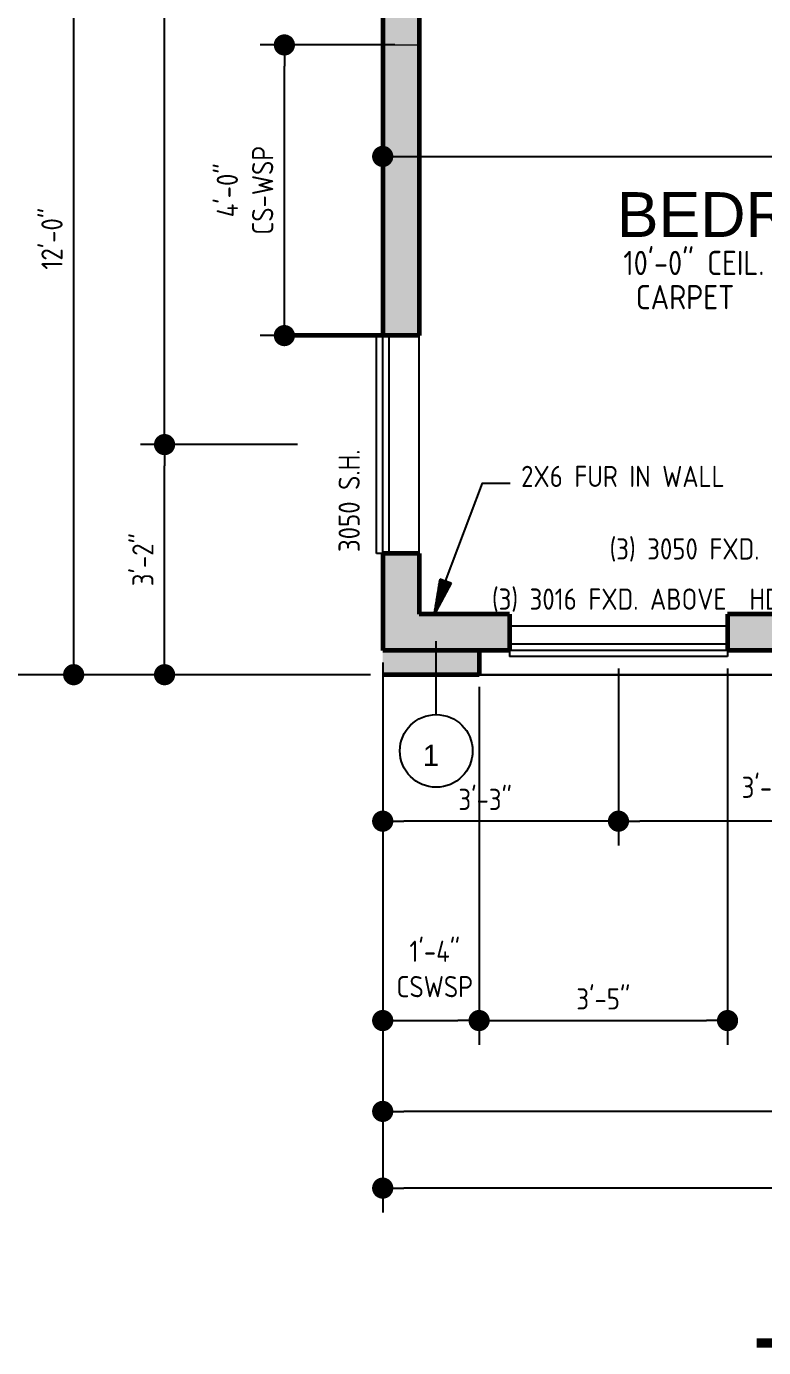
# Model space of a CAD drawing. Header units: feet. Extents: x 57903 to 63568, y -124112 to -112262.
# Drawn here: x 58261.1 to 58382.8, y -113300 to -113081.8 of the extents above; entities that cross this region are included whole.
import ezdxf

# ---------------------------------------------------------------- set-up
doc = ezdxf.new("R2010")
doc.units = ezdxf.units.FT
doc.header["$LTSCALE"] = 30
doc.header["$MEASUREMENT"] = 0
doc.linetypes.add('Solid', pattern=[0])
for name, color, linetype, lineweight in [('DIMS', 137, 'Continuous', 15), ('HATCH', 123, 'Continuous', 0), ('MISC', 3, 'Continuous', 30), ('ROOM LBLS', 253, 'Continuous', 30), ('TEXT LBLS', 81, 'Continuous', 18), ('WALLS', 7, 'Continuous', 60), ('WINDWS LBLS', 121, 'Continuous', 18)]:
    doc.layers.add(name, color=color, linetype=linetype, lineweight=lineweight)
doc.layers.add('TEXT', color=7, linetype='Continuous')
doc.layers.add('WINS', color=121, linetype='Continuous')
doc.styles.add('ARCH', font='ARCHITXT.SHX')
doc.styles.add('SWIS72', font='swissel.ttf', dxfattribs={"height": 4.5})
doc.styles.add('TEXT1', font='ARCHITXT.shx')
doc.dimstyles.new('ARCHITECTURAL', dxfattribs={"dimtxt": 3.5, "dimasz": 3.5, "dimexe": 4, "dimexo": 2, "dimgap": 1.5, "dimtad": 1, "dimdec": 1, "dimzin": 3, "dimdsep": 46, "dimlunit": 4, "dimtxsty": 'ARCH', "dimblk": 'DOT', "dimcen": 0.0625, "dimadec": 0, "dimazin": 0, "dimtfac": 1, "dimtdec": 1, "dimtix": 1, "dimtofl": 0, "dimtmove": 1, "dimatfit": 2, "dimldrblk": 'DOTSMALL', "dimfxl": 1, "dimtolj": 1, "dimtzin": 0, "dimarcsym": 0})

# ---------------------------------------------------------------- blocks, each defined once
blk = doc.blocks.new('_Dot')
at = {"layer": 'DIMS', "color": 0, "lineweight": -2}
blk.add_line((-0.5, 0), (-1, 0), dxfattribs=at)
at = {"layer": 'DIMS', "color": 0, "const_width": 0.5}
blk.add_lwpolyline([(-0.25, 0, 1), (0.25, 0, 1)], format="xyb", close=True, dxfattribs=at)
blk = doc.blocks.new('*D460')
at = {"layer": 'Defpoints', "color": 0, "linetype": 'Solid', "transparency": 16777216}
for p in [(58358.82, -113185.87), (58404.41, -113195.14), (58358.82, -113213.06)]:
    blk.add_point(p, dxfattribs=at)
at = {"layer": 'DIMS', "color": 0, "linetype": 'Solid', "lineweight": -2, "transparency": 16777216}
for p, q in [((58358.82, -113187.87), (58358.82, -113217.06)), ((58404.41, -113197.14), (58404.41, -113217.06)), ((58400.91, -113213.06), (58362.32, -113213.06))]:
    blk.add_line(p, q, dxfattribs=at)
at = {"layer": 'DIMS', "color": 0, "linetype": 'Solid', "lineweight": -2, "transparency": 16777216, "xscale": 3.5, "yscale": 3.5, "zscale": 3.5, "rotation": 180}
blk.add_blockref('_Dot', (58358.82, -113213.06), dxfattribs=at)
at = {"layer": 'DIMS', "color": 0, "linetype": 'Solid', "lineweight": -2, "transparency": 16777216, "xscale": 3.5, "yscale": 3.5, "zscale": 3.5}
blk.add_blockref('_Dot', (58404.41, -113213.06), dxfattribs=at)
at = {"layer": 'DIMS', "color": 0, "linetype": 'Solid', "transparency": 16777216, "insert": (58384.63, -113207.47), "char_height": 3.5, "attachment_point": 5, "style": 'ARCH'}
blk.add_mtext('\\A1;3\'-9{\\H1x;\\S1/2;}"', dxfattribs=at)
blk = doc.blocks.new('_DotSmall')
at = {"layer": 'DIMS', "color": 0, "const_width": 0.5}
blk.add_lwpolyline([(-0.0625, 0, 1), (0.0625, 0, 1)], format="xyb", close=True, dxfattribs=at)
blk = doc.blocks.new('*D461')
at = {"layer": 'Defpoints', "color": 0, "linetype": 'Solid', "transparency": 16777216}
for p in [(58319.91, -113184.87), (58358.82, -113185.87), (58319.91, -113213.06)]:
    blk.add_point(p, dxfattribs=at)
at = {"layer": 'DIMS', "color": 0, "linetype": 'Solid', "lineweight": -2, "transparency": 16777216}
for p, q in [((58319.91, -113186.87), (58319.91, -113217.06)), ((58358.82, -113187.87), (58358.82, -113217.06)), ((58355.32, -113213.06), (58323.41, -113213.06))]:
    blk.add_line(p, q, dxfattribs=at)
at = {"layer": 'DIMS', "color": 0, "linetype": 'Solid', "lineweight": -2, "transparency": 16777216, "xscale": 3.5, "yscale": 3.5, "zscale": 3.5, "rotation": 180}
blk.add_blockref('_Dot', (58319.91, -113213.06), dxfattribs=at)
at = {"layer": 'DIMS', "color": 0, "linetype": 'Solid', "lineweight": -2, "transparency": 16777216, "xscale": 3.5, "yscale": 3.5, "zscale": 3.5}
blk.add_blockref('_Dot', (58358.82, -113213.06), dxfattribs=at)
at = {"layer": 'DIMS', "color": 0, "linetype": 'Solid', "transparency": 16777216, "insert": (58336.82, -113209.47), "char_height": 3.5, "attachment_point": 5, "style": 'ARCH'}
blk.add_mtext('\\A1;3\'-3"', dxfattribs=at)
blk = doc.blocks.new('*D462')
at = {"layer": 'Defpoints', "color": 0, "linetype": 'Solid', "transparency": 16777216}
for p in [(58319.91, -113184.87), (58488.91, -113210.87), (58319.91, -113260.99)]:
    blk.add_point(p, dxfattribs=at)
at = {"layer": 'DIMS', "color": 0, "linetype": 'Solid', "lineweight": -2, "transparency": 16777216}
for p, q in [((58319.91, -113186.87), (58319.91, -113264.99)), ((58488.91, -113212.87), (58488.91, -113264.99)), ((58485.41, -113260.99), (58323.41, -113260.99))]:
    blk.add_line(p, q, dxfattribs=at)
at = {"layer": 'DIMS', "color": 0, "linetype": 'Solid', "lineweight": -2, "transparency": 16777216, "xscale": 3.5, "yscale": 3.5, "zscale": 3.5, "rotation": 180}
blk.add_blockref('_Dot', (58319.91, -113260.99), dxfattribs=at)
at = {"layer": 'DIMS', "color": 0, "linetype": 'Solid', "lineweight": -2, "transparency": 16777216, "xscale": 3.5, "yscale": 3.5, "zscale": 3.5}
blk.add_blockref('_Dot', (58488.91, -113260.99), dxfattribs=at)
at = {"layer": 'DIMS', "color": 0, "linetype": 'Solid', "transparency": 16777216, "insert": (58404.41, -113257.41), "char_height": 3.5, "attachment_point": 5, "style": 'ARCH'}
blk.add_mtext('\\A1;14\'-1"', dxfattribs=at)
blk = doc.blocks.new('*D465')
at = {"layer": 'Defpoints', "color": 0, "linetype": 'Solid', "transparency": 16777216}
for p in [(58787.91, -113148.87), (58319.91, -113188.87), (58319.91, -113273.66)]:
    blk.add_point(p, dxfattribs=at)
at = {"layer": 'DIMS', "color": 0, "linetype": 'Solid', "lineweight": -2, "transparency": 16777216}
for p, q in [((58787.91, -113150.87), (58787.91, -113277.66)), ((58319.91, -113190.87), (58319.91, -113277.66)), ((58784.41, -113273.66), (58323.41, -113273.66))]:
    blk.add_line(p, q, dxfattribs=at)
at = {"layer": 'DIMS', "color": 0, "linetype": 'Solid', "lineweight": -2, "transparency": 16777216, "xscale": 3.5, "yscale": 3.5, "zscale": 3.5, "rotation": 180}
blk.add_blockref('_Dot', (58319.91, -113273.66), dxfattribs=at)
at = {"layer": 'DIMS', "color": 0, "linetype": 'Solid', "lineweight": -2, "transparency": 16777216, "xscale": 3.5, "yscale": 3.5, "zscale": 3.5}
blk.add_blockref('_Dot', (58787.91, -113273.66), dxfattribs=at)
at = {"layer": 'DIMS', "color": 0, "linetype": 'Solid', "transparency": 16777216, "insert": (58553.91, -113270.08), "char_height": 3.5, "attachment_point": 5, "style": 'ARCH'}
blk.add_mtext('\\A1;39\'-0"', dxfattribs=at)
blk = doc.blocks.new('*D564')
at = {"layer": 'Defpoints', "color": 0, "linetype": 'Solid', "transparency": 16777216}
for p in [(58471.91, -113096.87), (58319.91, -113103.69), (58471.91, -113103.28)]:
    blk.add_point(p, dxfattribs=at)
at = {"layer": 'DIMS', "color": 0, "linetype": 'Solid', "lineweight": -2, "transparency": 16777216}
for p, q in [((58319.91, -113101.69), (58319.91, -113099.28)), ((58471.91, -113098.87), (58471.91, -113107.28)), ((58323.41, -113103.28), (58468.41, -113103.28))]:
    blk.add_line(p, q, dxfattribs=at)
at = {"layer": 'DIMS', "color": 0, "linetype": 'Solid', "lineweight": -2, "transparency": 16777216, "xscale": 3.5, "yscale": 3.5, "zscale": 3.5, "rotation": 180}
blk.add_blockref('_Dot', (58319.91, -113103.28), dxfattribs=at)
at = {"layer": 'DIMS', "color": 0, "linetype": 'Solid', "lineweight": -2, "transparency": 16777216, "xscale": 3.5, "yscale": 3.5, "zscale": 3.5}
blk.add_blockref('_Dot', (58471.91, -113103.28), dxfattribs=at)
at = {"layer": 'DIMS', "color": 0, "linetype": 'Solid', "transparency": 16777216, "insert": (58395.91, -113099.7), "char_height": 3.5, "attachment_point": 5, "style": 'ARCH'}
blk.add_mtext('\\A1;12\'-8"', dxfattribs=at)
blk = doc.blocks.new('*D487')
at = {"layer": 'Defpoints', "color": 0, "linetype": 'Solid', "transparency": 16777216}
for p in [(58283.91, -113150.87), (58307.87, -113150.87), (58319.91, -113188.87)]:
    blk.add_point(p, dxfattribs=at)
at = {"layer": 'DIMS', "color": 0, "linetype": 'Solid', "lineweight": -2, "transparency": 16777216}
for p, q in [((58305.87, -113150.87), (58279.91, -113150.87)), ((58283.91, -113185.37), (58283.91, -113154.37)), ((58317.91, -113188.87), (58279.91, -113188.87))]:
    blk.add_line(p, q, dxfattribs=at)
at = {"layer": 'DIMS', "color": 0, "linetype": 'Solid', "lineweight": -2, "transparency": 16777216, "xscale": 3.5, "yscale": 3.5, "zscale": 3.5}
for p, rotation in [((58283.91, -113150.87), 90), ((58283.91, -113188.87), 270)]:
    blk.add_blockref('_Dot', p, dxfattribs=dict(at, rotation=rotation))
at = {"layer": 'DIMS', "color": 0, "linetype": 'Solid', "transparency": 16777216, "insert": (58280.33, -113169.87), "char_height": 3.5, "attachment_point": 5, "rotation": 90, "style": 'ARCH'}
blk.add_mtext('\\A1;3\'-2"', dxfattribs=at)
blk = doc.blocks.new('*D488')
at = {"layer": 'Defpoints', "color": 0, "linetype": 'Solid', "transparency": 16777216}
for p in [(58283.91, -112922.87), (58307.61, -112922.87), (58307.87, -113150.87)]:
    blk.add_point(p, dxfattribs=at)
at = {"layer": 'DIMS', "color": 0, "linetype": 'Solid', "lineweight": -2, "transparency": 16777216}
for p, q in [((58305.61, -112922.87), (58279.91, -112922.87)), ((58283.91, -113147.37), (58283.91, -112926.37)), ((58305.87, -113150.87), (58279.91, -113150.87))]:
    blk.add_line(p, q, dxfattribs=at)
at = {"layer": 'DIMS', "color": 0, "linetype": 'Solid', "lineweight": -2, "transparency": 16777216, "xscale": 3.5, "yscale": 3.5, "zscale": 3.5}
for p, rotation in [((58283.91, -112922.87), 90), ((58283.91, -113150.87), 270)]:
    blk.add_blockref('_Dot', p, dxfattribs=dict(at, rotation=rotation))
at = {"layer": 'DIMS', "color": 0, "linetype": 'Solid', "transparency": 16777216, "insert": (58280.33, -113031.24), "char_height": 3.5, "attachment_point": 5, "rotation": 90, "style": 'ARCH'}
blk.add_mtext('\\A1;19\'-0"', dxfattribs=at)
blk = doc.blocks.new('*D492')
at = {"layer": 'Defpoints', "color": 0, "linetype": 'Solid', "transparency": 16777216}
for p in [(58268.91, -113044.87), (58323.91, -113044.87), (58319.91, -113188.87)]:
    blk.add_point(p, dxfattribs=at)
at = {"layer": 'DIMS', "color": 0, "linetype": 'Solid', "lineweight": -2, "transparency": 16777216}
for p, q in [((58321.91, -113044.87), (58264.91, -113044.87)), ((58268.91, -113185.37), (58268.91, -113048.37)), ((58317.91, -113188.87), (58264.91, -113188.87))]:
    blk.add_line(p, q, dxfattribs=at)
at = {"layer": 'DIMS', "color": 0, "linetype": 'Solid', "lineweight": -2, "transparency": 16777216, "xscale": 3.5, "yscale": 3.5, "zscale": 3.5}
for p, rotation in [((58268.91, -113044.87), 90), ((58268.91, -113188.87), 270)]:
    blk.add_blockref('_Dot', p, dxfattribs=dict(at, rotation=rotation))
at = {"layer": 'DIMS', "color": 0, "linetype": 'Solid', "transparency": 16777216, "insert": (58265.33, -113116.87), "char_height": 3.5, "attachment_point": 5, "rotation": 90, "style": 'ARCH'}
blk.add_mtext('\\A1;12\'-0"', dxfattribs=at)
blk = doc.blocks.new('*D498')
at = {"layer": 'Defpoints', "color": 0, "linetype": 'Solid', "transparency": 16777216}
for p in [(58253.91, -112396.87), (58319.91, -112396.87), (58319.91, -113188.87)]:
    blk.add_point(p, dxfattribs=at)
at = {"layer": 'DIMS', "color": 0, "linetype": 'Solid', "lineweight": -2, "transparency": 16777216}
for p, q in [((58317.91, -112396.87), (58249.91, -112396.87)), ((58253.91, -113185.37), (58253.91, -112400.37)), ((58317.91, -113188.87), (58249.91, -113188.87))]:
    blk.add_line(p, q, dxfattribs=at)
at = {"layer": 'DIMS', "color": 0, "linetype": 'Solid', "lineweight": -2, "transparency": 16777216, "xscale": 3.5, "yscale": 3.5, "zscale": 3.5}
for p, rotation in [((58253.91, -112396.87), 90), ((58253.91, -113188.87), 270)]:
    blk.add_blockref('_Dot', p, dxfattribs=dict(at, rotation=rotation))
at = {"layer": 'DIMS', "color": 0, "linetype": 'Solid', "transparency": 16777216, "insert": (58250.33, -112792.87), "char_height": 3.5, "attachment_point": 5, "rotation": 90, "style": 'ARCH'}
blk.add_mtext('\\A1;66\'-0"', dxfattribs=at)
blk = doc.blocks.new('*D550')
at = {"layer": 'Defpoints', "color": 0, "linetype": 'Solid', "transparency": 16777216}
for p in [(58376.82, -113185.87), (58335.82, -113188.87), (58376.82, -113245.99)]:
    blk.add_point(p, dxfattribs=at)
at = {"layer": 'DIMS', "color": 0, "linetype": 'Solid', "lineweight": -2, "transparency": 16777216}
for p, q in [((58376.82, -113187.87), (58376.82, -113249.99)), ((58335.82, -113190.87), (58335.82, -113249.99)), ((58339.32, -113245.99), (58373.32, -113245.99))]:
    blk.add_line(p, q, dxfattribs=at)
at = {"layer": 'DIMS', "color": 0, "linetype": 'Solid', "lineweight": -2, "transparency": 16777216, "xscale": 3.5, "yscale": 3.5, "zscale": 3.5, "rotation": 180}
blk.add_blockref('_Dot', (58335.82, -113245.99), dxfattribs=at)
at = {"layer": 'DIMS', "color": 0, "linetype": 'Solid', "lineweight": -2, "transparency": 16777216, "xscale": 3.5, "yscale": 3.5, "zscale": 3.5}
blk.add_blockref('_Dot', (58376.82, -113245.99), dxfattribs=at)
at = {"layer": 'DIMS', "color": 0, "linetype": 'Solid', "transparency": 16777216, "insert": (58356.32, -113242.41), "char_height": 3.5, "attachment_point": 5, "style": 'ARCH'}
blk.add_mtext('\\A1;3\'-5"', dxfattribs=at)
blk = doc.blocks.new('*D584')
at = {"layer": 'Defpoints', "color": 0, "linetype": 'Solid', "transparency": 16777216}
for p in [(58319.91, -113188.87), (58335.82, -113188.87), (58335.82, -113245.99)]:
    blk.add_point(p, dxfattribs=at)
at = {"layer": 'DIMS', "color": 0, "linetype": 'Solid', "lineweight": -2, "transparency": 16777216}
for p, q in [((58319.91, -113190.87), (58319.91, -113249.99)), ((58335.82, -113190.87), (58335.82, -113249.99)), ((58323.41, -113245.99), (58332.32, -113245.99))]:
    blk.add_line(p, q, dxfattribs=at)
at = {"layer": 'DIMS', "color": 0, "linetype": 'Solid', "lineweight": -2, "transparency": 16777216, "xscale": 3.5, "yscale": 3.5, "zscale": 3.5, "rotation": 180}
blk.add_blockref('_Dot', (58319.91, -113245.99), dxfattribs=at)
at = {"layer": 'DIMS', "color": 0, "linetype": 'Solid', "lineweight": -2, "transparency": 16777216, "xscale": 3.5, "yscale": 3.5, "zscale": 3.5}
blk.add_blockref('_Dot', (58335.82, -113245.99), dxfattribs=at)
at = {"layer": 'DIMS', "color": 0, "linetype": 'Solid', "transparency": 16777216, "insert": (58328.5, -113237.47), "char_height": 3.5, "attachment_point": 5, "style": 'ARCH'}
blk.add_mtext('\\A1;1\'-4"\\PCSWSP', dxfattribs=at)
blk = doc.blocks.new('*D589')
at = {"layer": 'Defpoints', "color": 0, "linetype": 'Solid', "transparency": 16777216}
for p in [(58303.68, -113084.87), (58323.91, -113084.87), (58325.91, -113132.87)]:
    blk.add_point(p, dxfattribs=at)
at = {"layer": 'DIMS', "color": 0, "linetype": 'Solid', "lineweight": -2, "transparency": 16777216}
for p, q in [((58321.91, -113084.87), (58299.68, -113084.87)), ((58303.68, -113129.37), (58303.68, -113088.37)), ((58323.91, -113132.87), (58299.68, -113132.87))]:
    blk.add_line(p, q, dxfattribs=at)
at = {"layer": 'DIMS', "color": 0, "linetype": 'Solid', "lineweight": -2, "transparency": 16777216, "xscale": 3.5, "yscale": 3.5, "zscale": 3.5}
for p, rotation in [((58303.68, -113084.87), 90), ((58303.68, -113132.87), 270)]:
    blk.add_blockref('_Dot', p, dxfattribs=dict(at, rotation=rotation))
at = {"layer": 'DIMS', "color": 0, "linetype": 'Solid', "transparency": 16777216, "insert": (58297.18, -113108.87), "char_height": 3.5, "attachment_point": 5, "rotation": 90, "style": 'ARCH'}
blk.add_mtext('\\A1;4\'-0"\\PCS-WSP', dxfattribs=at)

msp = doc.modelspace()

# ---------------------------------------------------------------- hatches: boundary and pattern name
at = {"layer": 'HATCH'}
h = msp.add_hatch(color=9, dxfattribs=at)
h.dxf.hatch_style = 1
h.set_gradient(color1=(199, 200, 202), color2=(147, 149, 152), name='INVCYLINDER')
h.paths.add_polyline_path([(58325.91, -112940.87), (58319.91, -112940.87), (58319.91, -113084.87), (58325.91, -113084.87)])
at = {"layer": 'HATCH', "linetype": 'Solid'}
for points in [[(58325.91, -113084.87), (58319.91, -113084.87), (58319.91, -113132.87), (58325.91, -113132.87)], [(58319.91, -113184.87), (58335.82, -113184.87), (58335.82, -113188.87), (58319.91, -113188.87)]]:
    msp.add_hatch(color=256, dxfattribs=at).paths.add_polyline_path(points)
at = {"layer": 'HATCH'}
h = msp.add_hatch(color=9, dxfattribs=at)
h.dxf.hatch_style = 1
h.set_gradient(color1=(199, 200, 202), color2=(147, 149, 152), name='INVCYLINDER')
h.paths.add_polyline_path([(58319.91, -113168.87), (58325.91, -113168.87), (58325.91, -113178.87), (58340.82, -113178.87), (58340.82, -113184.87), (58319.91, -113184.87)])
h.paths.add_polyline_path([(58376.82, -113178.87), (58386.41, -113178.87), (58386.41, -113184.87), (58376.82, -113184.87)])
h.paths.add_polyline_path([(58422.41, -113178.87), (58432, -113178.87), (58432, -113184.87), (58422.41, -113184.87)])
at = {"layer": 'TEXT'}
h = msp.add_hatch(dxfattribs=at)
h.set_pattern_fill('ANSI31', color=256, angle=203.8404, style=0)
h.set_pattern_definition([(291.159625, (57653.094, -113682.56481), (-0.1165723, -0.045120936), [])])
h.paths.add_polyline_path([(58331.23, -113173.76), (58329.33, -113173.12), (58328.35, -113179.12)])

# ---------------------------------------------------------------- linework, layer by layer
at = {"layer": 'HATCH', "linetype": 'Solid'}
msp.add_line((58319.91, -113084.87), (58325.91, -113084.87), dxfattribs=at)
at = {"layer": 'MISC', "linetype": 'Continuous'}
for p in [(58378.82, -113188.87), (58473, -113188.87)]:
    msp.add_line(p, (58335.82, -113188.87), dxfattribs=at)
at = {"layer": 'ROOM LBLS', "const_width": 1.5, "elevation": -0.03}
msp.add_lwpolyline([(58511.58, -113299.24), (58381.63, -113299.24)], dxfattribs=at)
at = {"layer": 'TEXT'}
for p, q in [((58329.33, -113173.12), (58328.35, -113179.12)), ((58331.23, -113173.76), (58328.35, -113179.12)), ((58331.23, -113173.76), (58329.33, -113173.12)), ((58331.23, -113173.76), (58329.33, -113173.12)), ((58328.75, -113195.46), (58328.75, -113183.34))]:
    msp.add_line(p, q, dxfattribs=at)
msp.add_lwpolyline([(58330.28, -113173.44), (58336.39, -113157.24), (58340.97, -113157.26)], dxfattribs=at)
msp.add_circle((58328.75, -113201.46), 6, dxfattribs=at)
at = {"layer": 'WALLS'}
for p, q in [((58319.91, -112940.87), (58319.91, -113132.87)), ((58325.91, -112940.87), (58325.91, -113132.87)), ((58323.91, -113132.87), (58319.91, -113132.87)), ((58325.91, -113132.87), (58319.91, -113132.87)), ((58319.91, -113168.87), (58319.91, -113184.87)), ((58325.91, -113168.87), (58319.91, -113168.87)), ((58325.91, -113168.87), (58325.91, -113178.87)), ((58340.82, -113178.87), (58325.91, -113178.87)), ((58340.82, -113178.87), (58340.82, -113184.87)), ((58376.82, -113178.87), (58376.82, -113184.87)), ((58386.41, -113178.87), (58376.82, -113178.87)), ((58340.82, -113184.87), (58319.91, -113184.87)), ((58386.41, -113184.87), (58376.82, -113184.87)), ((58335.82, -113188.87), (58319.91, -113188.87))]:
    msp.add_line(p, q, dxfattribs=at)
at = {"layer": 'WALLS', "linetype": 'Solid'}
for p, q in [((58323.91, -113132.87), (58304.12, -113132.87)), ((58335.82, -113184.87), (58335.82, -113188.87)), ((58335.82, -113184.87), (58335.82, -113188.87))]:
    msp.add_line(p, q, dxfattribs=at)
at = {"layer": 'WINS', "linetype": 'Continuous'}
for p, q in [((58318.91, -113168.87), (58318.91, -113132.87)), ((58319.91, -113132.87), (58318.91, -113132.87)), ((58319.91, -113168.87), (58319.91, -113132.87)), ((58319.91, -113168.87), (58319.91, -113132.87)), ((58320.96, -113168.87), (58320.96, -113132.87)), ((58325.91, -113168.87), (58325.91, -113132.87)), ((58319.91, -113168.87), (58318.91, -113168.87)), ((58376.82, -113180.87), (58340.82, -113180.87)), ((58376.82, -113180.87), (58340.82, -113180.87)), ((58376.82, -113183.82), (58340.82, -113183.82)), ((58376.82, -113183.82), (58340.82, -113183.82)), ((58376.82, -113184.87), (58340.82, -113184.87)), ((58340.82, -113184.87), (58340.82, -113185.87)), ((58376.82, -113184.87), (58376.82, -113185.87)), ((58376.82, -113185.87), (58340.82, -113185.87)), ((58376.82, -113185.87), (58340.82, -113185.87))]:
    msp.add_line(p, q, dxfattribs=at)

# ---------------------------------------------------------------- texts
at = {"layer": 'ROOM LBLS', "style": 'SWIS72'}
msp.add_text('BEDROOM 4', height=7.4, dxfattribs=at).set_placement((58358.54, -113116.58, 0))
at = {"layer": 'TEXT'}
for s, style, p in [('2X6 FUR IN WALL', 'TEXT1', (58342.75, -113157.87)), ('1', 'SWIS72', (58326.51, -113203.94))]:
    msp.add_text(s, height=3.5, dxfattribs=dict(at, style=style)).set_placement(p)
at = {"layer": 'TEXT LBLS', "color": 253, "style": 'TEXT1'}
for s, p in [('10\'-0" CEIL.', (58359.62, -113122.87)), ('CARPET', (58361.68, -113128.52))]:
    msp.add_text(s, height=4, dxfattribs=at).set_placement(p)
at = {"layer": 'WINDWS LBLS', "color": 0, "style": 'TEXT1'}
msp.add_text('3050 S.H.', height=3.5, rotation=90, dxfattribs=at).set_placement((58316.12, -113168.61))
at = {"layer": 'WINDWS LBLS', "style": 'TEXT1'}
for s, p in [('(3) 3050 FXD. HDR. @ 6\'-8"', (58357.34, -113169.85)), ('(3) 3016 FXD. ABOVE  HDR. @ 9\'-0"', (58337.93, -113178.14))]:
    msp.add_text(s, height=3.5, dxfattribs=at).set_placement(p)

# ---------------------------------------------------------------- dimensions: what is measured, and where the dimension line sits
at = {"layer": 'DIMS', "linetype": 'Solid'}
for base, p1, p2, angle, picture, middle in [((58253.91, -112396.87), (58319.91, -113188.87), (58319.91, -112396.87), 90, '*D498', (58250.33, -112792.87)), ((58268.91, -113044.87), (58319.91, -113188.87), (58323.91, -113044.87), 90, '*D492', (58265.33, -113116.87)), ((58471.91, -113103.28), (58319.91, -113103.69), (58471.91, -113096.87), 180, '*D564', (58395.91, -113099.7)), ((58283.91, -113150.87), (58319.91, -113188.87), (58307.87, -113150.87), 90, '*D487', (58280.33, -113169.87)), ((58319.91, -113273.66), (58787.91, -113148.87), (58319.91, -113188.87), 180, '*D465', (58553.91, -113270.08)), ((58376.82, -113245.99), (58335.82, -113188.87), (58376.82, -113185.87), 180, '*D550', (58356.32, -113242.41))]:
    dim = msp.add_linear_dim(base=base, p1=p1, p2=p2, angle=angle, dimstyle='ARCHITECTURAL', dxfattribs=at)
    dim.commit()
    dim.dimension.update_dxf_attribs({"geometry": picture, "text_midpoint": middle})
dim = msp.add_linear_dim(base=(58283.91, -112922.87), p1=(58307.87, -113150.87), p2=(58307.61, -112922.87), angle=90, dimstyle='ARCHITECTURAL', dxfattribs=at)
dim.commit()
dim.dimension.update_dxf_attribs({"geometry": '*D488', "text_midpoint": (58283.91, -113031.24), "dimtype": 160})
dim = msp.add_linear_dim(base=(58303.68, -113084.87), p1=(58325.91, -113132.87), p2=(58323.91, -113084.87), angle=90, text='<>\\PCS-WSP', dimstyle='ARCHITECTURAL', dxfattribs=at)
dim.commit()
dim.dimension.update_dxf_attribs({"geometry": '*D589', "text_midpoint": (58297.18, -113108.87)})
for base, p1, p2, picture, middle in [((58319.91, -113213.06), (58358.82, -113185.87), (58319.91, -113184.87), '*D461', (58336.82, -113213.06)), ((58358.82, -113213.06), (58404.41, -113195.14), (58358.82, -113185.87), '*D460', (58384.63, -113213.06))]:
    dim = msp.add_linear_dim(base=base, p1=p1, p2=p2, dimstyle='ARCHITECTURAL', dxfattribs=at)
    dim.commit()
    dim.dimension.update_dxf_attribs({"geometry": picture, "text_midpoint": middle, "dimtype": 160})
dim = msp.add_linear_dim(base=(58319.91, -113260.99), p1=(58488.91, -113210.87), p2=(58319.91, -113184.87), dimstyle='ARCHITECTURAL', dxfattribs=at)
dim.commit()
dim.dimension.update_dxf_attribs({"geometry": '*D462', "text_midpoint": (58404.41, -113257.41)})
dim = msp.add_linear_dim(base=(58335.82, -113245.99), p1=(58319.91, -113188.87), p2=(58335.82, -113188.87), angle=180, text='<>\\PCSWSP', dimstyle='ARCHITECTURAL', dxfattribs=at)
dim.commit()
dim.dimension.update_dxf_attribs({"geometry": '*D584', "text_midpoint": (58328.5, -113243.97), "dimtype": 160})

doc.saveas('drawing.dxf')
